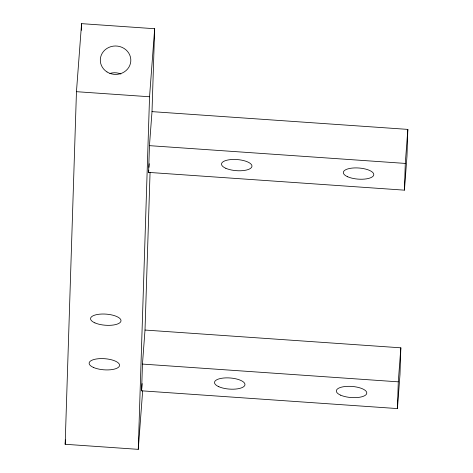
<?xml version="1.0" encoding="UTF-8"?>
<svg xmlns="http://www.w3.org/2000/svg" width="473" height="473" viewBox="0 0 473 473"><rect width="100%" height="100%" fill="white"/><g stroke="black" fill="none" stroke-linecap="round" stroke-linejoin="round"><path stroke-width="0.71" d="M142.657 390.828L138.258 449.35L65.162 444.277L76.455 91.685L81.569 23.65L154.665 28.723L152.01 111.634L149.45 145.654L148.593 172.397L404.427 190.158L406.981 156.143L407.838 129.395L152.01 111.634M81.356 30.29L81.569 23.65M138.258 449.35L149.551 96.758L154.665 28.723M145.01 330.053L400.844 347.815L399.987 374.563L397.426 408.577L141.598 390.816L142.456 364.074L145.01 330.053L150.065 172.29M397.426 408.577L398.284 381.835L400.844 347.815M404.427 190.158L405.284 163.416L407.838 129.395M65.162 444.277L65.493 439.884M148.593 172.397L148.758 170.227M148.977 167.33L149.249 163.711M141.598 390.816L142.142 383.579M76.455 91.685L149.551 96.758M149.45 145.654L405.284 163.416M142.456 364.074L398.284 381.835M109.86 73.451A15.266 14.214 1.8 0 1 120.911 73.989M107.022 71.949A15.266 14.214 1.8 0 0 130.79 61.259A15.266 14.214 1.8 0 0 108.867 47.401A15.266 14.214 1.8 0 0 107.022 71.949M94.884 322.876A15.266 5.57 4.3 0 0 120.444 322.148A15.266 5.57 4.3 0 0 102.008 314.031A15.266 5.57 4.3 0 0 94.884 322.876M93.459 367.45A15.266 5.57 4.3 0 0 119.013 366.723A15.266 5.57 4.3 0 0 100.583 358.605A15.266 5.57 4.3 0 0 93.459 367.45M218.845 386.725A15.266 5.57 4.3 0 0 244.405 385.998A15.266 5.57 4.3 0 0 225.97 377.88A15.266 5.57 4.3 0 0 218.845 386.725M340.672 395.186A15.266 5.57 4.3 0 0 366.226 394.452A15.266 5.57 4.3 0 0 347.797 386.335A15.266 5.57 4.3 0 0 340.672 395.186M225.84 168.305A15.266 5.57 4.3 0 0 251.4 167.578A15.266 5.57 4.3 0 0 232.97 159.46A15.266 5.57 4.3 0 0 225.84 168.305M347.667 176.766A15.266 5.57 4.3 0 0 373.221 176.033A15.266 5.57 4.3 0 0 354.791 167.915A15.266 5.57 4.3 0 0 347.667 176.766"/></g></svg>
